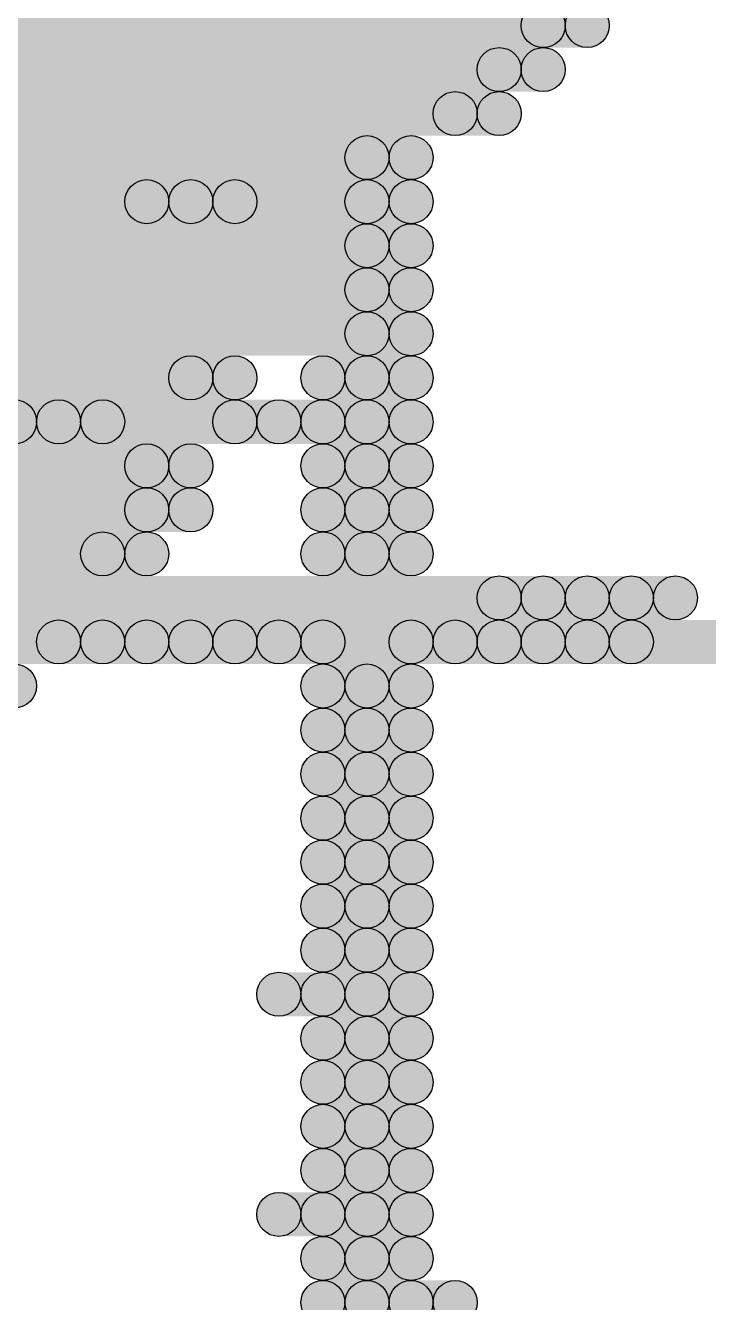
# Model space of a CAD drawing. Header units: millimetres. Extents: x 0 to 137, y 0 to 37.
# Drawn here: x 130.359 to 130.753, y 2.896 to 3.632 of the extents above; entities that cross this region are included whole.
import ezdxf

# ---------------------------------------------------------------- set-up
doc = ezdxf.new("R2010")
doc.units = ezdxf.units.MM
doc.layers.add('TopLayer', color=1, linetype='Continuous')
doc.layers.add('TopSolder', color=216, linetype='Continuous')

msp = doc.modelspace()

# ---------------------------------------------------------------- hatches: boundary and pattern name
at = {"layer": 'TopLayer'}
for points in [[(129.7178, 3.6195), (129.7178, 3.6449), (130.683, 3.6449), (130.683, 3.6195)], [(130.1242, 3.5941), (130.1242, 3.6195), (130.6576, 3.6195), (130.6576, 3.5941)], [(129.8448, 3.5687), (129.8448, 3.5941), (130.6322, 3.5941), (130.6322, 3.5687)], [(130.302, 3.5433), (130.302, 3.5687), (130.5814, 3.5687), (130.5814, 3.5433)], [(130.2258, 3.5179), (130.2258, 3.5433), (130.4544, 3.5433), (130.4544, 3.5179)], [(130.4798, 3.5179), (130.4798, 3.5433), (130.5814, 3.5433), (130.5814, 3.5179)], [(129.794, 3.4925), (129.794, 3.5179), (130.5814, 3.5179), (130.5814, 3.4925)], [(129.794, 3.4671), (129.794, 3.4925), (130.5814, 3.4925), (130.5814, 3.4671)], [(130.302, 3.4417), (130.302, 3.4671), (130.5814, 3.4671), (130.5814, 3.4417)], [(129.8194, 3.4163), (129.8194, 3.4417), (130.4798, 3.4417), (130.4798, 3.4163)], [(130.556, 3.4163), (130.556, 3.4417), (130.5814, 3.4417), (130.5814, 3.4163)], [(130.048, 3.3909), (130.048, 3.4163), (130.3782, 3.4163), (130.3782, 3.3909)], [(130.4036, 3.3909), (130.4036, 3.4163), (130.5052, 3.4163), (130.5052, 3.3909)], [(130.5306, 3.3909), (130.5306, 3.4163), (130.5814, 3.4163), (130.5814, 3.3909)], [(130.175, 3.3655), (130.175, 3.3909), (130.4544, 3.3909), (130.4544, 3.3655)], [(130.556, 3.3655), (130.556, 3.3909), (130.5814, 3.3909), (130.5814, 3.3655)], [(129.8448, 3.3401), (129.8448, 3.3655), (130.4544, 3.3655), (130.4544, 3.3401)], [(130.556, 3.3401), (130.556, 3.3655), (130.5814, 3.3655), (130.5814, 3.3401)], [(130.0734, 3.3147), (130.0734, 3.3401), (130.429, 3.3401), (130.429, 3.3147)], [(130.556, 3.3147), (130.556, 3.3401), (130.5814, 3.3401), (130.5814, 3.3147)], [(130.302, 3.2893), (130.302, 3.3147), (130.6576, 3.3147), (130.6576, 3.2893)], [(130.683, 3.2893), (130.683, 3.3147), (130.7338, 3.3147), (130.7338, 3.2893)], [(129.8702, 3.2639), (129.8702, 3.2893), (130.4036, 3.2893), (130.4036, 3.2639)], [(130.429, 3.2639), (130.429, 3.2893), (130.4544, 3.2893), (130.4544, 3.2639)], [(130.4798, 3.2639), (130.4798, 3.2893), (130.5052, 3.2893), (130.5052, 3.2639)], [(130.5306, 3.2639), (130.5306, 3.2893), (130.6068, 3.2893), (130.6068, 3.2639)], [(130.6322, 3.2639), (130.6322, 3.2893), (130.683, 3.2893), (130.683, 3.2639)], [(130.7084, 3.2639), (130.7084, 3.2893), (130.8862, 3.2893), (130.8862, 3.2639)], [(130.556, 3.2385), (130.556, 3.2639), (130.5814, 3.2639), (130.5814, 3.2385)], [(130.556, 3.2131), (130.556, 3.2385), (130.5814, 3.2385), (130.5814, 3.2131)], [(130.556, 3.1877), (130.556, 3.2131), (130.5814, 3.2131), (130.5814, 3.1877)], [(130.556, 3.1623), (130.556, 3.1877), (130.5814, 3.1877), (130.5814, 3.1623)], [(130.556, 3.1369), (130.556, 3.1623), (130.5814, 3.1623), (130.5814, 3.1369)], [(130.556, 3.1115), (130.556, 3.1369), (130.5814, 3.1369), (130.5814, 3.1115)], [(130.556, 3.0861), (130.556, 3.1115), (130.5814, 3.1115), (130.5814, 3.0861)], [(130.5306, 3.0607), (130.5306, 3.0861), (130.5814, 3.0861), (130.5814, 3.0607)], [(130.556, 3.0353), (130.556, 3.0607), (130.5814, 3.0607), (130.5814, 3.0353)], [(130.556, 3.0099), (130.556, 3.0353), (130.5814, 3.0353), (130.5814, 3.0099)], [(130.556, 2.9845), (130.556, 3.0099), (130.5814, 3.0099), (130.5814, 2.9845)], [(130.556, 2.9591), (130.556, 2.9845), (130.5814, 2.9845), (130.5814, 2.9591)], [(130.5306, 2.9337), (130.5306, 2.9591), (130.5814, 2.9591), (130.5814, 2.9337)], [(130.556, 2.9083), (130.556, 2.9337), (130.5814, 2.9337), (130.5814, 2.9083)], [(130.556, 2.8829), (130.556, 2.9083), (130.6068, 2.9083), (130.6068, 2.8829)]]:
    msp.add_hatch(color=1, dxfattribs=at).paths.add_polyline_path(points)
h = msp.add_hatch(color=1, dxfattribs=at)
edge = h.paths.add_edge_path()
edge.add_arc((130.683, 3.6322), 0.0127, 0, 360)
h = msp.add_hatch(color=1, dxfattribs=at)
edge = h.paths.add_edge_path()
edge.add_arc((130.6576, 3.6068), 0.0127, 0, 360)
h = msp.add_hatch(color=1, dxfattribs=at)
edge = h.paths.add_edge_path()
edge.add_arc((130.6322, 3.5814), 0.0127, 0, 360)
h = msp.add_hatch(color=1, dxfattribs=at)
edge = h.paths.add_edge_path()
edge.add_arc((130.5814, 3.556), 0.0127, 0, 360)
h = msp.add_hatch(color=1, dxfattribs=at)
edge = h.paths.add_edge_path()
edge.add_arc((130.4544, 3.5306), 0.0127, 0, 360)
h = msp.add_hatch(color=1, dxfattribs=at)
edge = h.paths.add_edge_path()
edge.add_arc((130.4798, 3.5306), 0.0127, 0, 360)
h = msp.add_hatch(color=1, dxfattribs=at)
edge = h.paths.add_edge_path()
edge.add_arc((130.5814, 3.5306), 0.0127, 0, 360)
h = msp.add_hatch(color=1, dxfattribs=at)
edge = h.paths.add_edge_path()
edge.add_arc((130.5814, 3.5052), 0.0127, 0, 360)
h = msp.add_hatch(color=1, dxfattribs=at)
edge = h.paths.add_edge_path()
edge.add_arc((130.5814, 3.4798), 0.0127, 0, 360)
h = msp.add_hatch(color=1, dxfattribs=at)
edge = h.paths.add_edge_path()
edge.add_arc((130.5814, 3.4544), 0.0127, 0, 360)
h = msp.add_hatch(color=1, dxfattribs=at)
edge = h.paths.add_edge_path()
edge.add_arc((130.4798, 3.429), 0.0127, 0, 360)
h = msp.add_hatch(color=1, dxfattribs=at)
edge = h.paths.add_edge_path()
edge.add_arc((130.556, 3.429), 0.0127, 0, 360)
h = msp.add_hatch(color=1, dxfattribs=at)
edge = h.paths.add_edge_path()
edge.add_arc((130.5814, 3.429), 0.0127, 0, 360)
h = msp.add_hatch(color=1, dxfattribs=at)
edge = h.paths.add_edge_path()
edge.add_arc((130.3782, 3.4036), 0.0127, 0, 360)
h = msp.add_hatch(color=1, dxfattribs=at)
edge = h.paths.add_edge_path()
edge.add_arc((130.4036, 3.4036), 0.0127, 0, 360)
h = msp.add_hatch(color=1, dxfattribs=at)
edge = h.paths.add_edge_path()
edge.add_arc((130.5052, 3.4036), 0.0127, 0, 360)
h = msp.add_hatch(color=1, dxfattribs=at)
edge = h.paths.add_edge_path()
edge.add_arc((130.5306, 3.4036), 0.0127, 0, 360)
h = msp.add_hatch(color=1, dxfattribs=at)
edge = h.paths.add_edge_path()
edge.add_arc((130.5814, 3.4036), 0.0127, 0, 360)
h = msp.add_hatch(color=1, dxfattribs=at)
edge = h.paths.add_edge_path()
edge.add_arc((130.4544, 3.3782), 0.0127, 0, 360)
h = msp.add_hatch(color=1, dxfattribs=at)
edge = h.paths.add_edge_path()
edge.add_arc((130.556, 3.3782), 0.0127, 0, 360)
h = msp.add_hatch(color=1, dxfattribs=at)
edge = h.paths.add_edge_path()
edge.add_arc((130.5814, 3.3782), 0.0127, 0, 360)
h = msp.add_hatch(color=1, dxfattribs=at)
edge = h.paths.add_edge_path()
edge.add_arc((130.4544, 3.3528), 0.0127, 0, 360)
h = msp.add_hatch(color=1, dxfattribs=at)
edge = h.paths.add_edge_path()
edge.add_arc((130.556, 3.3528), 0.0127, 0, 360)
h = msp.add_hatch(color=1, dxfattribs=at)
edge = h.paths.add_edge_path()
edge.add_arc((130.5814, 3.3528), 0.0127, 0, 360)
h = msp.add_hatch(color=1, dxfattribs=at)
edge = h.paths.add_edge_path()
edge.add_arc((130.429, 3.3274), 0.0127, 0, 360)
h = msp.add_hatch(color=1, dxfattribs=at)
edge = h.paths.add_edge_path()
edge.add_arc((130.556, 3.3274), 0.0127, 0, 360)
h = msp.add_hatch(color=1, dxfattribs=at)
edge = h.paths.add_edge_path()
edge.add_arc((130.5814, 3.3274), 0.0127, 0, 360)
h = msp.add_hatch(color=1, dxfattribs=at)
edge = h.paths.add_edge_path()
edge.add_arc((130.6576, 3.302), 0.0127, 0, 360)
h = msp.add_hatch(color=1, dxfattribs=at)
edge = h.paths.add_edge_path()
edge.add_arc((130.683, 3.302), 0.0127, 0, 360)
h = msp.add_hatch(color=1, dxfattribs=at)
edge = h.paths.add_edge_path()
edge.add_arc((130.7338, 3.302), 0.0127, 0, 360)
h = msp.add_hatch(color=1, dxfattribs=at)
edge = h.paths.add_edge_path()
edge.add_arc((130.4036, 3.2766), 0.0127, 0, 360)
h = msp.add_hatch(color=1, dxfattribs=at)
edge = h.paths.add_edge_path()
edge.add_arc((130.429, 3.2766), 0.0127, 0, 360)
h = msp.add_hatch(color=1, dxfattribs=at)
edge = h.paths.add_edge_path()
edge.add_arc((130.4544, 3.2766), 0.0127, 0, 360)
h = msp.add_hatch(color=1, dxfattribs=at)
edge = h.paths.add_edge_path()
edge.add_arc((130.4798, 3.2766), 0.0127, 0, 360)
h = msp.add_hatch(color=1, dxfattribs=at)
edge = h.paths.add_edge_path()
edge.add_arc((130.5052, 3.2766), 0.0127, 0, 360)
h = msp.add_hatch(color=1, dxfattribs=at)
edge = h.paths.add_edge_path()
edge.add_arc((130.5306, 3.2766), 0.0127, 0, 360)
h = msp.add_hatch(color=1, dxfattribs=at)
edge = h.paths.add_edge_path()
edge.add_arc((130.6068, 3.2766), 0.0127, 0, 360)
h = msp.add_hatch(color=1, dxfattribs=at)
edge = h.paths.add_edge_path()
edge.add_arc((130.6322, 3.2766), 0.0127, 0, 360)
h = msp.add_hatch(color=1, dxfattribs=at)
edge = h.paths.add_edge_path()
edge.add_arc((130.683, 3.2766), 0.0127, 0, 360)
h = msp.add_hatch(color=1, dxfattribs=at)
edge = h.paths.add_edge_path()
edge.add_arc((130.7084, 3.2766), 0.0127, 0, 360)
h = msp.add_hatch(color=1, dxfattribs=at)
edge = h.paths.add_edge_path()
edge.add_arc((130.3528, 3.2512), 0.0127, 0, 360)
h = msp.add_hatch(color=1, dxfattribs=at)
edge = h.paths.add_edge_path()
edge.add_arc((130.556, 3.2512), 0.0127, 0, 360)
h = msp.add_hatch(color=1, dxfattribs=at)
edge = h.paths.add_edge_path()
edge.add_arc((130.5814, 3.2512), 0.0127, 0, 360)
h = msp.add_hatch(color=1, dxfattribs=at)
edge = h.paths.add_edge_path()
edge.add_arc((130.556, 3.2258), 0.0127, 0, 360)
h = msp.add_hatch(color=1, dxfattribs=at)
edge = h.paths.add_edge_path()
edge.add_arc((130.5814, 3.2258), 0.0127, 0, 360)
h = msp.add_hatch(color=1, dxfattribs=at)
edge = h.paths.add_edge_path()
edge.add_arc((130.556, 3.2004), 0.0127, 0, 360)
h = msp.add_hatch(color=1, dxfattribs=at)
edge = h.paths.add_edge_path()
edge.add_arc((130.5814, 3.2004), 0.0127, 0, 360)
h = msp.add_hatch(color=1, dxfattribs=at)
edge = h.paths.add_edge_path()
edge.add_arc((130.556, 3.175), 0.0127, 0, 360)
h = msp.add_hatch(color=1, dxfattribs=at)
edge = h.paths.add_edge_path()
edge.add_arc((130.5814, 3.175), 0.0127, 0, 360)
h = msp.add_hatch(color=1, dxfattribs=at)
edge = h.paths.add_edge_path()
edge.add_arc((130.556, 3.1496), 0.0127, 0, 360)
h = msp.add_hatch(color=1, dxfattribs=at)
edge = h.paths.add_edge_path()
edge.add_arc((130.5814, 3.1496), 0.0127, 0, 360)
h = msp.add_hatch(color=1, dxfattribs=at)
edge = h.paths.add_edge_path()
edge.add_arc((130.556, 3.1242), 0.0127, 0, 360)
h = msp.add_hatch(color=1, dxfattribs=at)
edge = h.paths.add_edge_path()
edge.add_arc((130.5814, 3.1242), 0.0127, 0, 360)
h = msp.add_hatch(color=1, dxfattribs=at)
edge = h.paths.add_edge_path()
edge.add_arc((130.556, 3.0988), 0.0127, 0, 360)
h = msp.add_hatch(color=1, dxfattribs=at)
edge = h.paths.add_edge_path()
edge.add_arc((130.5814, 3.0988), 0.0127, 0, 360)
h = msp.add_hatch(color=1, dxfattribs=at)
edge = h.paths.add_edge_path()
edge.add_arc((130.5306, 3.0734), 0.0127, 0, 360)
h = msp.add_hatch(color=1, dxfattribs=at)
edge = h.paths.add_edge_path()
edge.add_arc((130.5814, 3.0734), 0.0127, 0, 360)
h = msp.add_hatch(color=1, dxfattribs=at)
edge = h.paths.add_edge_path()
edge.add_arc((130.556, 3.048), 0.0127, 0, 360)
h = msp.add_hatch(color=1, dxfattribs=at)
edge = h.paths.add_edge_path()
edge.add_arc((130.5814, 3.048), 0.0127, 0, 360)
h = msp.add_hatch(color=1, dxfattribs=at)
edge = h.paths.add_edge_path()
edge.add_arc((130.556, 3.0226), 0.0127, 0, 360)
h = msp.add_hatch(color=1, dxfattribs=at)
edge = h.paths.add_edge_path()
edge.add_arc((130.5814, 3.0226), 0.0127, 0, 360)
h = msp.add_hatch(color=1, dxfattribs=at)
edge = h.paths.add_edge_path()
edge.add_arc((130.556, 2.9972), 0.0127, 0, 360)
h = msp.add_hatch(color=1, dxfattribs=at)
edge = h.paths.add_edge_path()
edge.add_arc((130.5814, 2.9972), 0.0127, 0, 360)
h = msp.add_hatch(color=1, dxfattribs=at)
edge = h.paths.add_edge_path()
edge.add_arc((130.556, 2.9718), 0.0127, 0, 360)
h = msp.add_hatch(color=1, dxfattribs=at)
edge = h.paths.add_edge_path()
edge.add_arc((130.5814, 2.9718), 0.0127, 0, 360)
h = msp.add_hatch(color=1, dxfattribs=at)
edge = h.paths.add_edge_path()
edge.add_arc((130.5306, 2.9464), 0.0127, 0, 360)
h = msp.add_hatch(color=1, dxfattribs=at)
edge = h.paths.add_edge_path()
edge.add_arc((130.5814, 2.9464), 0.0127, 0, 360)
h = msp.add_hatch(color=1, dxfattribs=at)
edge = h.paths.add_edge_path()
edge.add_arc((130.556, 2.921), 0.0127, 0, 360)
h = msp.add_hatch(color=1, dxfattribs=at)
edge = h.paths.add_edge_path()
edge.add_arc((130.5814, 2.921), 0.0127, 0, 360)
h = msp.add_hatch(color=1, dxfattribs=at)
edge = h.paths.add_edge_path()
edge.add_arc((130.556, 2.8956), 0.0127, 0, 360)
h = msp.add_hatch(color=1, dxfattribs=at)
edge = h.paths.add_edge_path()
edge.add_arc((130.6068, 2.8956), 0.0127, 0, 360)
at = {"layer": 'TopSolder'}
for points in [[(129.6924, 3.6195), (129.6924, 3.6449), (130.6576, 3.6449), (130.6576, 3.6195)], [(130.0988, 3.5941), (130.0988, 3.6195), (130.6322, 3.6195), (130.6322, 3.5941)], [(129.8194, 3.5687), (129.8194, 3.5941), (130.6068, 3.5941), (130.6068, 3.5687)], [(130.2766, 3.5433), (130.2766, 3.5687), (130.556, 3.5687), (130.556, 3.5433)], [(130.2004, 3.5179), (130.2004, 3.5433), (130.429, 3.5433), (130.429, 3.5179)], [(130.4544, 3.5179), (130.4544, 3.5433), (130.556, 3.5433), (130.556, 3.5179)], [(129.7686, 3.4925), (129.7686, 3.5179), (130.556, 3.5179), (130.556, 3.4925)], [(129.7686, 3.4671), (129.7686, 3.4925), (130.556, 3.4925), (130.556, 3.4671)], [(130.2766, 3.4417), (130.2766, 3.4671), (130.556, 3.4671), (130.556, 3.4417)], [(129.794, 3.4163), (129.794, 3.4417), (130.4544, 3.4417), (130.4544, 3.4163)], [(130.5306, 3.4163), (130.5306, 3.4417), (130.556, 3.4417), (130.556, 3.4163)], [(130.3782, 3.3909), (130.3782, 3.4163), (130.4798, 3.4163), (130.4798, 3.3909)], [(130.5052, 3.3909), (130.5052, 3.4163), (130.556, 3.4163), (130.556, 3.3909)], [(130.1496, 3.3655), (130.1496, 3.3909), (130.429, 3.3909), (130.429, 3.3655)], [(130.5306, 3.3655), (130.5306, 3.3909), (130.556, 3.3909), (130.556, 3.3655)], [(129.8194, 3.3401), (129.8194, 3.3655), (130.429, 3.3655), (130.429, 3.3401)], [(130.5306, 3.3401), (130.5306, 3.3655), (130.556, 3.3655), (130.556, 3.3401)], [(130.048, 3.3147), (130.048, 3.3401), (130.4036, 3.3401), (130.4036, 3.3147)], [(130.5306, 3.3147), (130.5306, 3.3401), (130.556, 3.3401), (130.556, 3.3147)], [(130.2766, 3.2893), (130.2766, 3.3147), (130.6322, 3.3147), (130.6322, 3.2893)], [(130.6576, 3.2893), (130.6576, 3.3147), (130.7084, 3.3147), (130.7084, 3.2893)], [(129.8448, 3.2639), (129.8448, 3.2893), (130.3782, 3.2893), (130.3782, 3.2639)], [(130.4036, 3.2639), (130.4036, 3.2893), (130.429, 3.2893), (130.429, 3.2639)], [(130.4544, 3.2639), (130.4544, 3.2893), (130.4798, 3.2893), (130.4798, 3.2639)], [(130.5052, 3.2639), (130.5052, 3.2893), (130.5814, 3.2893), (130.5814, 3.2639)], [(130.6068, 3.2639), (130.6068, 3.2893), (130.6576, 3.2893), (130.6576, 3.2639)], [(130.683, 3.2639), (130.683, 3.2893), (130.8608, 3.2893), (130.8608, 3.2639)], [(130.5306, 3.2385), (130.5306, 3.2639), (130.556, 3.2639), (130.556, 3.2385)], [(130.5306, 3.2131), (130.5306, 3.2385), (130.556, 3.2385), (130.556, 3.2131)], [(130.5306, 3.1877), (130.5306, 3.2131), (130.556, 3.2131), (130.556, 3.1877)], [(130.5306, 3.1623), (130.5306, 3.1877), (130.556, 3.1877), (130.556, 3.1623)], [(130.5306, 3.1369), (130.5306, 3.1623), (130.556, 3.1623), (130.556, 3.1369)], [(130.5306, 3.1115), (130.5306, 3.1369), (130.556, 3.1369), (130.556, 3.1115)], [(130.5306, 3.0861), (130.5306, 3.1115), (130.556, 3.1115), (130.556, 3.0861)], [(130.5052, 3.0607), (130.5052, 3.0861), (130.556, 3.0861), (130.556, 3.0607)], [(130.5306, 3.0353), (130.5306, 3.0607), (130.556, 3.0607), (130.556, 3.0353)], [(130.5306, 3.0099), (130.5306, 3.0353), (130.556, 3.0353), (130.556, 3.0099)], [(130.5306, 2.9845), (130.5306, 3.0099), (130.556, 3.0099), (130.556, 2.9845)], [(130.5306, 2.9591), (130.5306, 2.9845), (130.556, 2.9845), (130.556, 2.9591)], [(130.5052, 2.9337), (130.5052, 2.9591), (130.556, 2.9591), (130.556, 2.9337)], [(130.5306, 2.9083), (130.5306, 2.9337), (130.556, 2.9337), (130.556, 2.9083)], [(130.5306, 2.8829), (130.5306, 2.9083), (130.5814, 2.9083), (130.5814, 2.8829)]]:
    msp.add_hatch(color=216, dxfattribs=at).paths.add_polyline_path(points)
h = msp.add_hatch(color=216, dxfattribs=at)
edge = h.paths.add_edge_path()
edge.add_arc((130.6576, 3.6322), 0.0127, 0, 360)
h = msp.add_hatch(color=216, dxfattribs=at)
edge = h.paths.add_edge_path()
edge.add_arc((130.6322, 3.6068), 0.0127, 0, 360)
h = msp.add_hatch(color=216, dxfattribs=at)
edge = h.paths.add_edge_path()
edge.add_arc((130.6068, 3.5814), 0.0127, 0, 360)
h = msp.add_hatch(color=216, dxfattribs=at)
edge = h.paths.add_edge_path()
edge.add_arc((130.556, 3.556), 0.0127, 0, 360)
h = msp.add_hatch(color=216, dxfattribs=at)
edge = h.paths.add_edge_path()
edge.add_arc((130.429, 3.5306), 0.0127, 0, 360)
h = msp.add_hatch(color=216, dxfattribs=at)
edge = h.paths.add_edge_path()
edge.add_arc((130.4544, 3.5306), 0.0127, 0, 360)
h = msp.add_hatch(color=216, dxfattribs=at)
edge = h.paths.add_edge_path()
edge.add_arc((130.556, 3.5306), 0.0127, 0, 360)
h = msp.add_hatch(color=216, dxfattribs=at)
edge = h.paths.add_edge_path()
edge.add_arc((130.556, 3.5052), 0.0127, 0, 360)
h = msp.add_hatch(color=216, dxfattribs=at)
edge = h.paths.add_edge_path()
edge.add_arc((130.556, 3.4798), 0.0127, 0, 360)
h = msp.add_hatch(color=216, dxfattribs=at)
edge = h.paths.add_edge_path()
edge.add_arc((130.556, 3.4544), 0.0127, 0, 360)
h = msp.add_hatch(color=216, dxfattribs=at)
edge = h.paths.add_edge_path()
edge.add_arc((130.4544, 3.429), 0.0127, 0, 360)
h = msp.add_hatch(color=216, dxfattribs=at)
edge = h.paths.add_edge_path()
edge.add_arc((130.5306, 3.429), 0.0127, 0, 360)
h = msp.add_hatch(color=216, dxfattribs=at)
edge = h.paths.add_edge_path()
edge.add_arc((130.556, 3.429), 0.0127, 0, 360)
h = msp.add_hatch(color=216, dxfattribs=at)
edge = h.paths.add_edge_path()
edge.add_arc((130.3528, 3.4036), 0.0127, 0, 360)
h = msp.add_hatch(color=216, dxfattribs=at)
edge = h.paths.add_edge_path()
edge.add_arc((130.3782, 3.4036), 0.0127, 0, 360)
h = msp.add_hatch(color=216, dxfattribs=at)
edge = h.paths.add_edge_path()
edge.add_arc((130.4798, 3.4036), 0.0127, 0, 360)
h = msp.add_hatch(color=216, dxfattribs=at)
edge = h.paths.add_edge_path()
edge.add_arc((130.5052, 3.4036), 0.0127, 0, 360)
h = msp.add_hatch(color=216, dxfattribs=at)
edge = h.paths.add_edge_path()
edge.add_arc((130.556, 3.4036), 0.0127, 0, 360)
h = msp.add_hatch(color=216, dxfattribs=at)
edge = h.paths.add_edge_path()
edge.add_arc((130.429, 3.3782), 0.0127, 0, 360)
h = msp.add_hatch(color=216, dxfattribs=at)
edge = h.paths.add_edge_path()
edge.add_arc((130.5306, 3.3782), 0.0127, 0, 360)
h = msp.add_hatch(color=216, dxfattribs=at)
edge = h.paths.add_edge_path()
edge.add_arc((130.556, 3.3782), 0.0127, 0, 360)
h = msp.add_hatch(color=216, dxfattribs=at)
edge = h.paths.add_edge_path()
edge.add_arc((130.429, 3.3528), 0.0127, 0, 360)
h = msp.add_hatch(color=216, dxfattribs=at)
edge = h.paths.add_edge_path()
edge.add_arc((130.5306, 3.3528), 0.0127, 0, 360)
h = msp.add_hatch(color=216, dxfattribs=at)
edge = h.paths.add_edge_path()
edge.add_arc((130.556, 3.3528), 0.0127, 0, 360)
h = msp.add_hatch(color=216, dxfattribs=at)
edge = h.paths.add_edge_path()
edge.add_arc((130.4036, 3.3274), 0.0127, 0, 360)
h = msp.add_hatch(color=216, dxfattribs=at)
edge = h.paths.add_edge_path()
edge.add_arc((130.5306, 3.3274), 0.0127, 0, 360)
h = msp.add_hatch(color=216, dxfattribs=at)
edge = h.paths.add_edge_path()
edge.add_arc((130.556, 3.3274), 0.0127, 0, 360)
h = msp.add_hatch(color=216, dxfattribs=at)
edge = h.paths.add_edge_path()
edge.add_arc((130.6322, 3.302), 0.0127, 0, 360)
h = msp.add_hatch(color=216, dxfattribs=at)
edge = h.paths.add_edge_path()
edge.add_arc((130.6576, 3.302), 0.0127, 0, 360)
h = msp.add_hatch(color=216, dxfattribs=at)
edge = h.paths.add_edge_path()
edge.add_arc((130.7084, 3.302), 0.0127, 0, 360)
h = msp.add_hatch(color=216, dxfattribs=at)
edge = h.paths.add_edge_path()
edge.add_arc((130.3782, 3.2766), 0.0127, 0, 360)
h = msp.add_hatch(color=216, dxfattribs=at)
edge = h.paths.add_edge_path()
edge.add_arc((130.4036, 3.2766), 0.0127, 0, 360)
h = msp.add_hatch(color=216, dxfattribs=at)
edge = h.paths.add_edge_path()
edge.add_arc((130.429, 3.2766), 0.0127, 0, 360)
h = msp.add_hatch(color=216, dxfattribs=at)
edge = h.paths.add_edge_path()
edge.add_arc((130.4544, 3.2766), 0.0127, 0, 360)
h = msp.add_hatch(color=216, dxfattribs=at)
edge = h.paths.add_edge_path()
edge.add_arc((130.4798, 3.2766), 0.0127, 0, 360)
h = msp.add_hatch(color=216, dxfattribs=at)
edge = h.paths.add_edge_path()
edge.add_arc((130.5052, 3.2766), 0.0127, 0, 360)
h = msp.add_hatch(color=216, dxfattribs=at)
edge = h.paths.add_edge_path()
edge.add_arc((130.5814, 3.2766), 0.0127, 0, 360)
h = msp.add_hatch(color=216, dxfattribs=at)
edge = h.paths.add_edge_path()
edge.add_arc((130.6068, 3.2766), 0.0127, 0, 360)
h = msp.add_hatch(color=216, dxfattribs=at)
edge = h.paths.add_edge_path()
edge.add_arc((130.6576, 3.2766), 0.0127, 0, 360)
h = msp.add_hatch(color=216, dxfattribs=at)
edge = h.paths.add_edge_path()
edge.add_arc((130.683, 3.2766), 0.0127, 0, 360)
h = msp.add_hatch(color=216, dxfattribs=at)
edge = h.paths.add_edge_path()
edge.add_arc((130.5306, 3.2512), 0.0127, 0, 360)
h = msp.add_hatch(color=216, dxfattribs=at)
edge = h.paths.add_edge_path()
edge.add_arc((130.556, 3.2512), 0.0127, 0, 360)
h = msp.add_hatch(color=216, dxfattribs=at)
edge = h.paths.add_edge_path()
edge.add_arc((130.5306, 3.2258), 0.0127, 0, 360)
h = msp.add_hatch(color=216, dxfattribs=at)
edge = h.paths.add_edge_path()
edge.add_arc((130.556, 3.2258), 0.0127, 0, 360)
h = msp.add_hatch(color=216, dxfattribs=at)
edge = h.paths.add_edge_path()
edge.add_arc((130.5306, 3.2004), 0.0127, 0, 360)
h = msp.add_hatch(color=216, dxfattribs=at)
edge = h.paths.add_edge_path()
edge.add_arc((130.556, 3.2004), 0.0127, 0, 360)
h = msp.add_hatch(color=216, dxfattribs=at)
edge = h.paths.add_edge_path()
edge.add_arc((130.5306, 3.175), 0.0127, 0, 360)
h = msp.add_hatch(color=216, dxfattribs=at)
edge = h.paths.add_edge_path()
edge.add_arc((130.556, 3.175), 0.0127, 0, 360)
h = msp.add_hatch(color=216, dxfattribs=at)
edge = h.paths.add_edge_path()
edge.add_arc((130.5306, 3.1496), 0.0127, 0, 360)
h = msp.add_hatch(color=216, dxfattribs=at)
edge = h.paths.add_edge_path()
edge.add_arc((130.556, 3.1496), 0.0127, 0, 360)
h = msp.add_hatch(color=216, dxfattribs=at)
edge = h.paths.add_edge_path()
edge.add_arc((130.5306, 3.1242), 0.0127, 0, 360)
h = msp.add_hatch(color=216, dxfattribs=at)
edge = h.paths.add_edge_path()
edge.add_arc((130.556, 3.1242), 0.0127, 0, 360)
h = msp.add_hatch(color=216, dxfattribs=at)
edge = h.paths.add_edge_path()
edge.add_arc((130.5306, 3.0988), 0.0127, 0, 360)
h = msp.add_hatch(color=216, dxfattribs=at)
edge = h.paths.add_edge_path()
edge.add_arc((130.556, 3.0988), 0.0127, 0, 360)
h = msp.add_hatch(color=216, dxfattribs=at)
edge = h.paths.add_edge_path()
edge.add_arc((130.5052, 3.0734), 0.0127, 0, 360)
h = msp.add_hatch(color=216, dxfattribs=at)
edge = h.paths.add_edge_path()
edge.add_arc((130.556, 3.0734), 0.0127, 0, 360)
h = msp.add_hatch(color=216, dxfattribs=at)
edge = h.paths.add_edge_path()
edge.add_arc((130.5306, 3.048), 0.0127, 0, 360)
h = msp.add_hatch(color=216, dxfattribs=at)
edge = h.paths.add_edge_path()
edge.add_arc((130.556, 3.048), 0.0127, 0, 360)
h = msp.add_hatch(color=216, dxfattribs=at)
edge = h.paths.add_edge_path()
edge.add_arc((130.5306, 3.0226), 0.0127, 0, 360)
h = msp.add_hatch(color=216, dxfattribs=at)
edge = h.paths.add_edge_path()
edge.add_arc((130.556, 3.0226), 0.0127, 0, 360)
h = msp.add_hatch(color=216, dxfattribs=at)
edge = h.paths.add_edge_path()
edge.add_arc((130.5306, 2.9972), 0.0127, 0, 360)
h = msp.add_hatch(color=216, dxfattribs=at)
edge = h.paths.add_edge_path()
edge.add_arc((130.556, 2.9972), 0.0127, 0, 360)
h = msp.add_hatch(color=216, dxfattribs=at)
edge = h.paths.add_edge_path()
edge.add_arc((130.5306, 2.9718), 0.0127, 0, 360)
h = msp.add_hatch(color=216, dxfattribs=at)
edge = h.paths.add_edge_path()
edge.add_arc((130.556, 2.9718), 0.0127, 0, 360)
h = msp.add_hatch(color=216, dxfattribs=at)
edge = h.paths.add_edge_path()
edge.add_arc((130.5052, 2.9464), 0.0127, 0, 360)
h = msp.add_hatch(color=216, dxfattribs=at)
edge = h.paths.add_edge_path()
edge.add_arc((130.556, 2.9464), 0.0127, 0, 360)
h = msp.add_hatch(color=216, dxfattribs=at)
edge = h.paths.add_edge_path()
edge.add_arc((130.5306, 2.921), 0.0127, 0, 360)
h = msp.add_hatch(color=216, dxfattribs=at)
edge = h.paths.add_edge_path()
edge.add_arc((130.556, 2.921), 0.0127, 0, 360)
h = msp.add_hatch(color=216, dxfattribs=at)
edge = h.paths.add_edge_path()
edge.add_arc((130.5306, 2.8956), 0.0127, 0, 360)
h = msp.add_hatch(color=216, dxfattribs=at)
edge = h.paths.add_edge_path()
edge.add_arc((130.5814, 2.8956), 0.0127, 0, 360)

# ---------------------------------------------------------------- linework, layer by layer
at = {"layer": 'TopLayer'}
for centre in [(130.683, 3.6322), (130.6576, 3.6068), (130.6322, 3.5814), (130.5814, 3.556), (130.4544, 3.5306), (130.4798, 3.5306), (130.5814, 3.5306), (130.5814, 3.5052), (130.5814, 3.4798), (130.5814, 3.4544), (130.4798, 3.429), (130.556, 3.429), (130.5814, 3.429), (130.3782, 3.4036), (130.4036, 3.4036), (130.5052, 3.4036), (130.5306, 3.4036), (130.5814, 3.4036), (130.4544, 3.3782), (130.556, 3.3782), (130.5814, 3.3782), (130.4544, 3.3528), (130.556, 3.3528), (130.5814, 3.3528), (130.429, 3.3274), (130.556, 3.3274), (130.5814, 3.3274), (130.6576, 3.302), (130.683, 3.302), (130.7338, 3.302), (130.4036, 3.2766), (130.429, 3.2766), (130.4544, 3.2766), (130.4798, 3.2766), (130.5052, 3.2766), (130.5306, 3.2766), (130.6068, 3.2766), (130.6322, 3.2766), (130.683, 3.2766), (130.7084, 3.2766), (130.3528, 3.2512), (130.556, 3.2512), (130.5814, 3.2512), (130.556, 3.2258), (130.5814, 3.2258), (130.556, 3.2004), (130.5814, 3.2004), (130.556, 3.175), (130.5814, 3.175), (130.556, 3.1496), (130.5814, 3.1496), (130.556, 3.1242), (130.5814, 3.1242), (130.556, 3.0988), (130.5814, 3.0988), (130.5306, 3.0734), (130.5814, 3.0734), (130.556, 3.048), (130.5814, 3.048), (130.556, 3.0226), (130.5814, 3.0226), (130.556, 2.9972), (130.5814, 2.9972), (130.556, 2.9718), (130.5814, 2.9718), (130.5306, 2.9464), (130.5814, 2.9464), (130.556, 2.921), (130.5814, 2.921), (130.556, 2.8956), (130.6068, 2.8956)]:
    msp.add_circle(centre, 0.0127, dxfattribs=at)
at = {"layer": 'TopSolder'}
for centre in [(130.6576, 3.6322), (130.6322, 3.6068), (130.6068, 3.5814), (130.556, 3.556), (130.429, 3.5306), (130.4544, 3.5306), (130.556, 3.5306), (130.556, 3.5052), (130.556, 3.4798), (130.556, 3.4544), (130.4544, 3.429), (130.5306, 3.429), (130.556, 3.429), (130.3528, 3.4036), (130.3782, 3.4036), (130.4798, 3.4036), (130.5052, 3.4036), (130.556, 3.4036), (130.429, 3.3782), (130.5306, 3.3782), (130.556, 3.3782), (130.429, 3.3528), (130.5306, 3.3528), (130.556, 3.3528), (130.4036, 3.3274), (130.5306, 3.3274), (130.556, 3.3274), (130.6322, 3.302), (130.6576, 3.302), (130.7084, 3.302), (130.3782, 3.2766), (130.4036, 3.2766), (130.429, 3.2766), (130.4544, 3.2766), (130.4798, 3.2766), (130.5052, 3.2766), (130.5814, 3.2766), (130.6068, 3.2766), (130.6576, 3.2766), (130.683, 3.2766), (130.5306, 3.2512), (130.556, 3.2512), (130.5306, 3.2258), (130.556, 3.2258), (130.5306, 3.2004), (130.556, 3.2004), (130.5306, 3.175), (130.556, 3.175), (130.5306, 3.1496), (130.556, 3.1496), (130.5306, 3.1242), (130.556, 3.1242), (130.5306, 3.0988), (130.556, 3.0988), (130.5052, 3.0734), (130.556, 3.0734), (130.5306, 3.048), (130.556, 3.048), (130.5306, 3.0226), (130.556, 3.0226), (130.5306, 2.9972), (130.556, 2.9972), (130.5306, 2.9718), (130.556, 2.9718), (130.5052, 2.9464), (130.556, 2.9464), (130.5306, 2.921), (130.556, 2.921), (130.5306, 2.8956), (130.5814, 2.8956)]:
    msp.add_circle(centre, 0.0127, dxfattribs=at)

doc.saveas('drawing.dxf')
